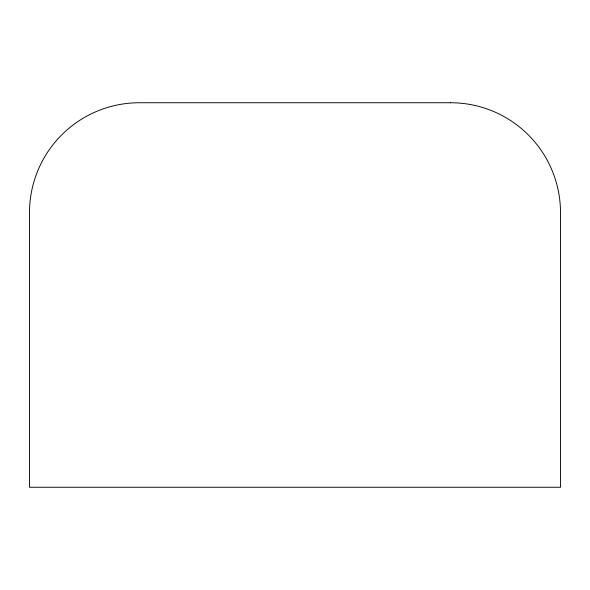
<?xml version="1.0" encoding="UTF-8"?>
<svg xmlns="http://www.w3.org/2000/svg" width="590" height="590" viewBox="0 0 590 590"><rect width="100%" height="100%" fill="white"/><g stroke="black" fill="none" stroke-linecap="round" stroke-linejoin="round"><path stroke-width="0.89" d="M450.635 102.741L139.365 102.741A109.865 109.865 0 0 0 29.5 212.606L29.5 487.259L560.5 487.259L560.5 212.606A109.865 109.865 0 0 0 450.635 102.741"/></g></svg>
